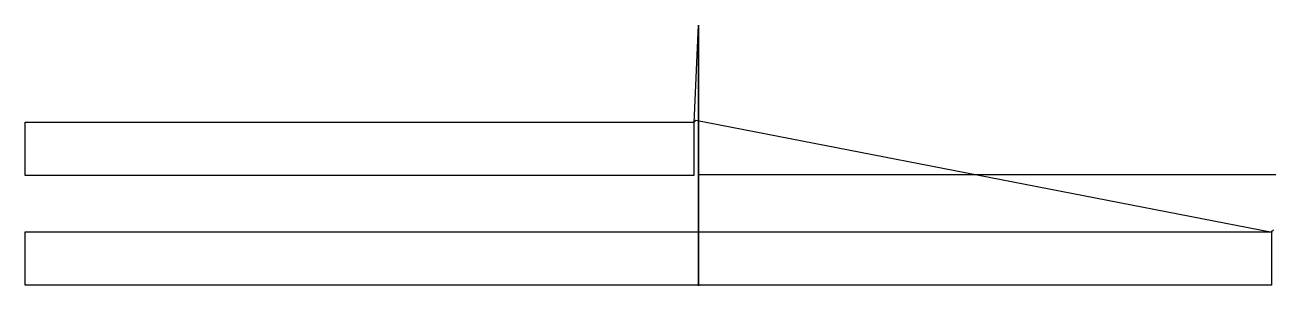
# Model space of a CAD drawing. Header units: metres. Extents: x 8 to 12000, y 0 to 2500.
import ezdxf

# ---------------------------------------------------------------- set-up
doc = ezdxf.new("R2010")
doc.units = ezdxf.units.M

msp = doc.modelspace()

# ---------------------------------------------------------------- linework, layer by layer
at = {"layer": 'TOOL_0'}
for p, q in [((6423.643, 1564.234), (6464.274, 2499.999)), ((6464.274, 2499.999), (6464.274, 2498.999)), ((6464.274, -0.001), (6464.274, 2499.999)), ((6464.274, 2499.999), (6464.274, 2498.999)), ((6464.274, 2498.999), (6464.274, -0.001)), ((6464.274, 2498.999), (6464.274, 1066.48)), ((8, 1058.477), (8, 1568.477)), ((8, 1568.477), (6419.4, 1568.477)), ((6437.078, 1586.155), (6419.4, 1568.477)), ((6419.4, 1568.477), (6419.4, 1058.477)), ((6419.4, 1568.477), (6423.643, 1564.234)), ((11962.243, 513.758), (6437.078, 1586.155)), ((6419.4, 1058.477), (8, 1058.477)), ((6464.274, 1066.48), (11999, 1066.48)), ((11999, 1066.48), (12000, 1066.48)), ((8, 8.001), (8, 518.001)), ((8, 518.001), (11958, 518.001)), ((11975.678, 535.679), (11958, 518.001)), ((11958, 518.001), (11958, 8.001)), ((11958, 518.001), (11962.243, 513.758)), ((11958, 8.001), (8, 8.001))]:
    msp.add_line(p, q, dxfattribs=at)

doc.saveas('drawing.dxf')
